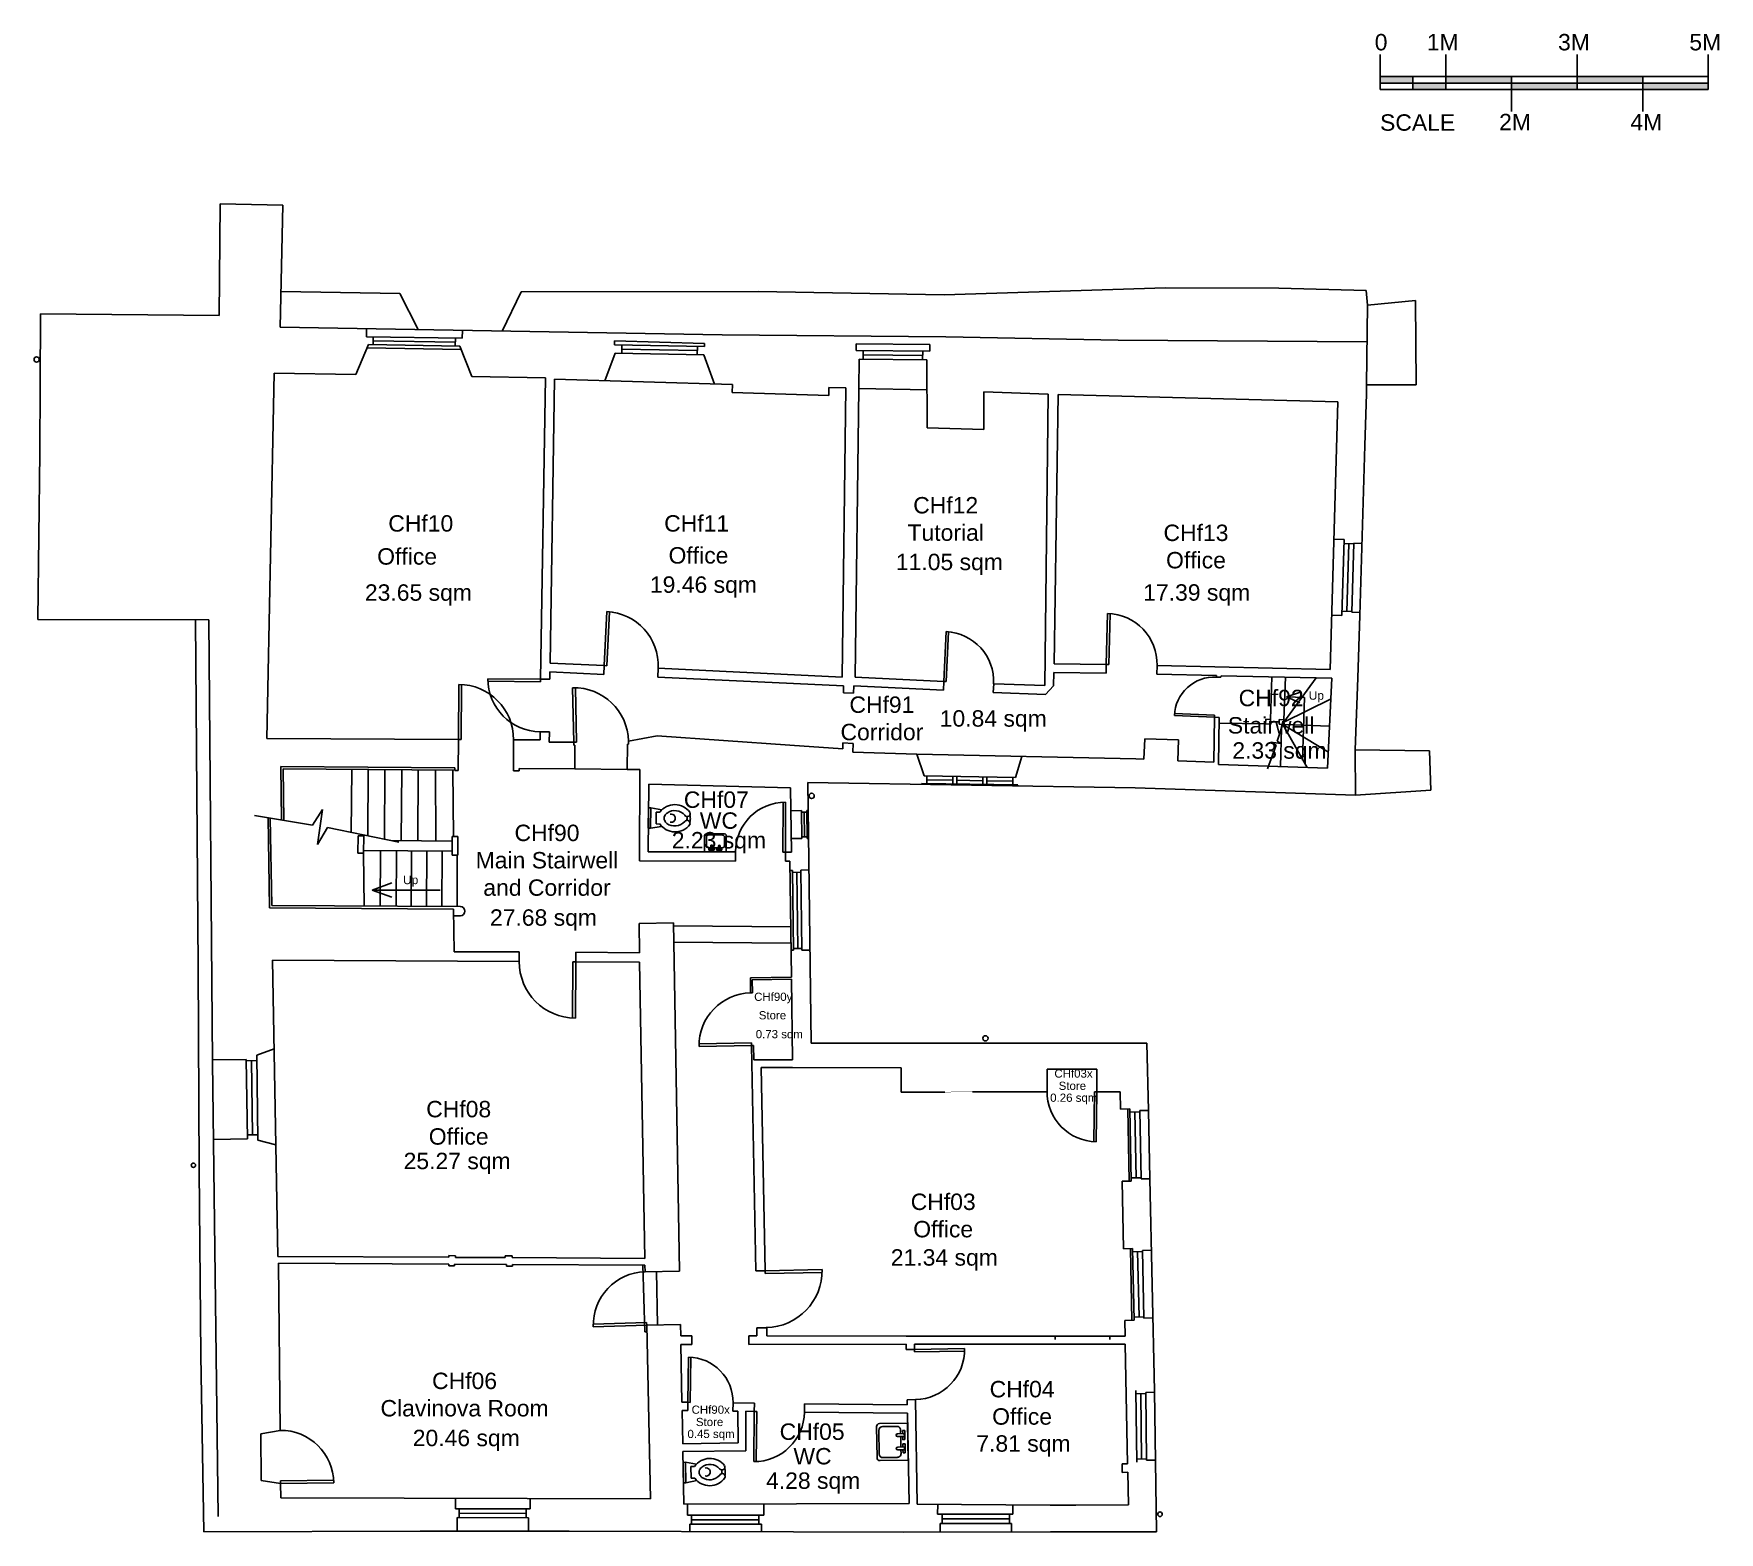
# Model space of a CAD drawing. Header units: millimetres. Extents: x -5 to 25674, y 0 to 22829.
import ezdxf
from ezdxf.enums import TextEntityAlignment as Align

# ---------------------------------------------------------------- set-up
doc = ezdxf.new("R2010")
doc.units = ezdxf.units.MM
doc.linetypes.add('DOT', pattern=[6.35, 0, -6.35])
for name, color, linetype in [('DOORS', 2, 'Continuous'), ('DRAINAGE', 55, 'Continuous'), ('EXTERNAL WALLS', 1, 'Continuous'), ('INTERNAL WALLS', 3, 'Continuous'), ('ROOM NAME', 4, 'Continuous'), ('ROOM NUMBER', 7, 'Continuous'), ('SANITARY', 2, 'Continuous'), ('SCALE', 7, 'Continuous'), ('STAIRS', 2, 'Continuous'), ('TEXT AREA', 6, 'Continuous'), ('WINDOWS', 4, 'Continuous')]:
    doc.layers.add(name, color=color, linetype=linetype)
doc.styles.add('CCCU STANDARD', font='arial.ttf')

# ---------------------------------------------------------------- blocks, each defined once
blk = doc.blocks.new('PTS-000')
at = {"color": 0, "linetype": 'ByBlock'}
blk.add_circle((0, 0), 0.5, dxfattribs=at)
blk = doc.blocks.new('H2', base_point=(1, 0))
at = {"layer": 'DOORS'}
for p, q in [((1, 0), (0, 0)), ((1, 0.05), (0.001251, 0.05)), ((1, 0), (1, 0.05))]:
    blk.add_line(p, q, dxfattribs=at)
blk.add_arc((1, 0), 1, 90, 180, dxfattribs=at)
blk = doc.blocks.new('WC', base_point=(0, 0.208))
at = {"layer": 'SANITARY'}
for p, q in [((0, 0.363), (0.036, 0.363)), ((0, 0.363), (0, 0.053)), ((0.036, 0.363), (0.202, 0.334)), ((0.036, 0.363), (0.036, 0.053)), ((0.174, 0.297), (0.117, 0.297)), ((0.117, 0.118), (0.117, 0.297)), ((0, 0.053), (0.036, 0.053)), ((0.036, 0.053), (0.201, 0.082)), ((0.174, 0.118), (0.117, 0.118))]:
    blk.add_line(p, q, dxfattribs=at)
for centre, radius, start, end in [((0.404, 0.133), 0.283, 36.5469, 144.3914), ((0.361, 0.186), 0.127, 128.2338, 152.2204), ((0.402, 0.123), 0.202, 40.9998, 126.2998), ((0.348, 0.209), 0.062, 255.0686, 104.9314), ((0.591, 0.28), 0.045, 212.9694, 27.1213), ((0.488, 0.207), 0.151, 0, 19.6284), ((0.404, 0.283), 0.283, 215.6086, 323.4531), ((0.32, 0.207), 0.081, 152.4748, 180), ((0.32, 0.207), 0.081, 180, 207.5252), ((0.361, 0.229), 0.127, 207.7796, 231.7662), ((0.401, 0.291), 0.201, 233.5308, 319.2142), ((0.591, 0.135), 0.045, 332.8787, 147.0306), ((0.488, 0.207), 0.101, 0, 15.9454), ((0.488, 0.207), 0.101, 344.5966, 0), ((0.488, 0.207), 0.151, 340.7278, 0)]:
    blk.add_arc(centre, radius, start, end, dxfattribs=at)
blk = doc.blocks.new('WB')
at = {"layer": 'SANITARY'}
for p, q in [((0, 0.499), (0.36, 0.499)), ((0, 0), (0, 0.499)), ((0.322, 0.459), (0.141, 0.459)), ((0.4, 0.459), (0.4, 0.04)), ((0.037, 0.2785), (0.037, 0.4005)), ((0.037, 0.4005), (0.065, 0.4005)), ((0.065, 0.2785), (0.037, 0.2785)), ((0.037, 0.1), (0.037, 0.222)), ((0.037, 0.222), (0.065, 0.222)), ((0.044, 0.3585), (0.131, 0.3585)), ((0.044, 0.3585), (0.044, 0.3195)), ((0.044, 0.3195), (0.131, 0.3195)), ((0.065, 0.4005), (0.065, 0.3585)), ((0.065, 0.3195), (0.065, 0.2785)), ((0.065, 0.222), (0.065, 0.18)), ((0.091, 0.3585), (0.091, 0.409)), ((0.091, 0.18), (0.091, 0.3195)), ((0.372, 0.091), (0.372, 0.409)), ((0.36, 0), (0, 0)), ((0.065, 0.1), (0.037, 0.1)), ((0.044, 0.18), (0.131, 0.18)), ((0.044, 0.18), (0.044, 0.141)), ((0.044, 0.141), (0.131, 0.141)), ((0.065, 0.141), (0.065, 0.1)), ((0.091, 0.091), (0.091, 0.141)), ((0.141, 0.041), (0.322, 0.041))]:
    blk.add_line(p, q, dxfattribs=at)
for centre, radius, start, end in [((0.141, 0.409), 0.05, 88.85424, 180), ((0.322, 0.409), 0.05, 0, 88.85424), ((0.36, 0.459), 0.04, 0, 88.5679), ((0.131, 0.339), 0.0195, 270, 90), ((0.141, 0.091), 0.05, 180, 271.14575), ((0.131, 0.1605), 0.0195, 270, 90), ((0.322, 0.091), 0.05, 271.14575, 0), ((0.36, 0.04), 0.04, 271.4321, 0)]:
    blk.add_arc(centre, radius, start, end, dxfattribs=at)

msp = doc.modelspace()

# ---------------------------------------------------------------- linework, layer by layer
at = {"layer": 'EXTERNAL WALLS', "linetype": 'Continuous'}
for p, q in [((3792, 20215), (2838, 20239)), ((5852, 18321), (5572, 18873)), ((7134, 18299), (7419, 18895)), ((20299, 17482), (20313, 18695)), ((20298, 17342), (20299, 17482)), ((20299, 17482), (21056, 17482)), ((59, 13903), (2661, 13898)), ((2459, 13898), (2500, 8622)), ((2717, 7166), (2661, 13898)), ((20200, 13968), (20166, 13016)), ((20128, 11919), (20166, 13016)), ((20130, 11227), (20128, 11919)), ((11790, 11422), (16773, 11339)), ((16773, 11339), (20130, 11227)), ((2717, 7166), (2807, 238)), ((16977, 6427), (16845, 6424)), ((16977, 6427), (17000, 5386)), ((16865, 5383), (17000, 5386)), ((16888, 4295), (17023, 4298)), ((16910, 3263), (17045, 3266)), ((17069, 2133), (16936, 2131)), ((16950, 1099), (17084, 1101)), ((5885, 18), (2589, 8)), ((5885, 18), (8151, 16))]:
    msp.add_line(p, q, dxfattribs=at)
at = {"layer": 'EXTERNAL WALLS'}
for p, q in [((5064, 18213), (5065, 18335)), ((6525, 18189), (6526, 18309)), ((5097, 18093), (4902, 17636)), ((5076, 18043), (6508, 18019)), ((6488, 18069), (6668, 17606)), ((8845, 18088), (8845, 18148)), ((10216, 18112), (8845, 18148)), ((10216, 18062), (10216, 18112)), ((12524, 18003), (12525, 18103)), ((13649, 18092), (12525, 18103)), ((13649, 17992), (13649, 18092)), ((8854, 17963), (8695, 17543)), ((10202, 17937), (10369, 17492)), ((12567, 17422), (12573, 17873)), ((13609, 16827), (13602, 17863)), ((92, 17482), (87, 16442)), ((3547, 12090), (3657, 17657)), ((3657, 17657), (4902, 17636)), ((6668, 17606), (7791, 17587)), ((7931, 17566), (10641, 17484)), ((10641, 17484), (10638, 17364)), ((10638, 17364), (12107, 17319)), ((12111, 17439), (12107, 17319)), ((12111, 17439), (12369, 17432)), ((12567, 17423), (13605, 17402)), ((14471, 17372), (15452, 17337)), ((15602, 17332), (19864, 17219)), ((20298, 17342), (20275, 16557)), ((13609, 16827), (14472, 16800)), ((19960, 15124), (19804, 15129)), ((20232, 15063), (20105, 15066)), ((19926, 13967), (19770, 13971)), ((20202, 14013), (20075, 14017)), ((19708, 11639), (19774, 13011)), ((16921, 12086), (16909, 11777)), ((17435, 12070), (16921, 12086)), ((17435, 12070), (17425, 11750)), ((12322, 11933), (11517, 11990)), ((12322, 11933), (12322, 12028)), ((12322, 12028), (12477, 12018)), ((12475, 11885), (12477, 12018)), ((12475, 11885), (13448, 11855)), ((13563, 11523), (13448, 11855)), ((14952, 11500), (15047, 11820)), ((3772, 10850), (3760, 11666)), ((17975, 11733), (17425, 11750)), ((11538, 10362), (11525, 11342)), ((11841, 7449), (11790, 11422)), ((13526, 11393), (13526, 11408)), ((14985, 11369), (14986, 11384)), ((3587, 9515), (3565, 10885)), ((11530, 10992), (11690, 10994)), ((11775, 10995), (11796, 10995)), ((11535, 10567), (11695, 10569)), ((11780, 10570), (11801, 10570)), ((11448, 10361), (11538, 10362)), ((11449, 10223), (11448, 10361)), ((11515, 10224), (11449, 10223)), ((11538, 8455), (11515, 10224)), ((11557, 10083), (11517, 10083)), ((11807, 10091), (11682, 10089)), ((11572, 8870), (11533, 8870)), ((11823, 8869), (11698, 8867)), ((3635, 8717), (3712, 4203)), ((11538, 8425), (11554, 7199)), ((11841, 7449), (16955, 7450)), ((2717, 7196), (3232, 7203)), ((3658, 7364), (3392, 7266)), ((11553, 7078), (13211, 7075)), ((13211, 6707), (13211, 7075)), ((15434, 6709), (15434, 7056)), ((15434, 7056), (16194, 7056)), ((16194, 6709), (16194, 7056)), ((13876, 6707), (13211, 6707)), ((15434, 6709), (14296, 6708)), ((16549, 6710), (16194, 6709)), ((16549, 6710), (16554, 6448)), ((16554, 6448), (16694, 6450)), ((16664, 6450), (16686, 5350)), ((2732, 5986), (3250, 5993)), ((3411, 5976), (3683, 5901)), ((16576, 5348), (16716, 5351)), ((16576, 5348), (16596, 4318)), ((16596, 4318), (16737, 4321)), ((16706, 4320), (16727, 3231)), ((3727, 4099), (3749, 1553)), ((16617, 3228), (16760, 3231)), ((16617, 3228), (16622, 2986)), ((16624, 2864), (16660, 1045)), ((17068, 2153), (17100, 8)), ((3749, 1553), (3456, 1500)), ((3456, 1500), (3462, 791)), ((16660, 1045), (16575, 1043)), ((16575, 1043), (16578, 913)), ((3757, 744), (3462, 791)), ((16663, 915), (16578, 913)), ((16663, 915), (16672, 416)), ((3757, 744), (3759, 524)), ((9392, 511), (3759, 524)), ((6421, 518), (6420, 358)), ((7561, 515), (7560, 355)), ((9901, 427), (13330, 437)), ((9956, 427), (9956, 262)), ((11118, 427), (11118, 262)), ((13767, 424), (13766, 275)), ((14913, 417), (14912, 276)), ((6445, 223), (6445, 18)), ((7535, 220), (7535, 16)), ((8151, 16), (11569, 7)), ((9992, 122), (9992, 11)), ((11082, 122), (11082, 9)), ((13803, 135), (13804, 1)), ((14894, 136), (14894, 3))]:
    msp.add_line(p, q, dxfattribs=at)
at = {"layer": 'EXTERNAL WALLS', "linetype": 'DOT', "ltscale": 0.7}
msp.add_line((13876, 6707), (14296, 6708), dxfattribs=at)
at = {"layer": 'EXTERNAL WALLS', "linetype": 'Continuous'}
for points in [[(2838, 20239), (2821, 18537)], [(3751, 18357), (3792, 20215)], [(5572, 18873), (3763, 18904)], [(11031, 18902), (7419, 18895)], [(13867, 18851), (11031, 18902)], [(17237, 18957), (13867, 18851)], [(18963, 18955), (17237, 18957)], [(20295, 18917), (18963, 18955)], [(20313, 18695), (20295, 18917)], [(21047, 18765), (20313, 18695)], [(21056, 17482), (21047, 18765)], [(97, 18563), (92, 17482)], [(2821, 18537), (97, 18563)], [(10485, 18241), (3751, 18357)], [(13889, 18211), (10485, 18241)], [(16519, 18162), (13889, 18211)], [(20306, 18135), (16519, 18162)], [(87, 16442), (59, 13903)], [(20275, 16557), (20200, 13968)], [(20128, 11919), (21261, 11907)], [(21261, 11907), (21282, 11304)], [(21282, 11304), (20130, 11227)], [(2500, 8622), (2517, 5521)], [(16955, 7450), (16977, 6427)], [(2517, 5521), (2541, 2693)], [(17000, 5386), (17068, 2153)], [(2541, 2693), (2589, 8)]]:
    msp.add_lwpolyline(points, dxfattribs=at)
at = {"layer": 'EXTERNAL WALLS'}
for points in [[(14472, 16801), (14471, 17372)], [(19864, 17219), (19747, 13145)], [(13448, 11855), (16785, 11782), (16909, 11777)], [(18045, 11694), (19708, 11639)], [(15872, 414), (15483, 414), (13455, 426)], [(16672, 416), (15872, 414)], [(17100, 8), (15484, 5), (13245, 0), (11569, 7)]]:
    msp.add_lwpolyline(points, dxfattribs=at)
at = {"layer": 'INTERNAL WALLS'}
for p, q in [((7718, 12997), (7791, 17587)), ((7862, 13242), (7931, 17566)), ((12314, 13029), (12369, 17432)), ((12512, 13026), (12567, 17422)), ((15452, 17337), (15397, 12898)), ((15602, 17332), (15540, 13230)), ((7858, 12996), (7860, 13107)), ((7860, 13107), (8679, 13068)), ((7862, 13242), (8685, 13203)), ((8679, 13068), (8685, 13203)), ((9502, 13029), (9508, 13163)), ((9508, 13163), (12314, 13029)), ((15537, 13097), (15532, 12897)), ((16333, 13089), (15537, 13097)), ((16336, 13222), (15540, 13230)), ((16336, 13222), (16333, 13089)), ((17110, 13204), (17107, 13071)), ((19747, 13145), (17110, 13204)), ((7858, 12996), (7718, 12997)), ((9502, 13029), (12332, 12893)), ((12332, 12893), (12331, 12788)), ((12487, 12894), (12486, 12781)), ((12487, 12894), (13854, 12828)), ((12512, 13026), (13860, 12961)), ((13854, 12828), (13860, 12961)), ((14613, 12792), (14620, 12925)), ((14620, 12925), (15397, 12898)), ((15532, 12897), (15410, 12764)), ((18012, 13051), (17107, 13071)), ((18012, 13051), (18011, 13029)), ((18083, 13027), (18011, 13029)), ((18084, 13049), (18083, 13027)), ((19774, 13011), (18084, 13049)), ((12486, 12781), (12331, 12788)), ((14613, 12792), (15410, 12764)), ((17975, 11733), (17985, 12417)), ((18057, 12414), (17985, 12417)), ((18045, 11694), (18057, 12414)), ((6466, 12077), (3547, 12090)), ((6466, 12077), (6463, 11607)), ((7306, 12073), (7303, 11600)), ((7710, 12071), (7306, 12073)), ((7710, 12071), (7711, 12195)), ((7851, 12194), (7711, 12195)), ((7850, 12037), (7851, 12194)), ((9056, 12052), (9492, 12135)), ((11517, 11990), (9492, 12135)), ((7850, 12037), (8224, 12034)), ((8224, 11989), (8224, 12034)), ((8240, 11989), (8224, 11989)), ((8237, 11629), (8240, 11989)), ((9037, 11622), (9040, 12007)), ((9040, 12007), (9056, 12007)), ((9056, 12007), (9056, 12052)), ((3760, 11666), (6412, 11644)), ((6412, 11644), (6411, 11607)), ((6411, 11607), (6463, 11607)), ((7303, 11600), (7391, 11599)), ((7391, 11599), (7392, 11636)), ((7392, 11636), (7392, 11623)), ((7392, 11636), (8237, 11629)), ((9037, 11622), (9231, 11621)), ((9222, 10231), (9231, 11621)), ((9366, 11396), (9354, 10368)), ((9366, 11396), (11525, 11342)), ((10686, 10364), (9354, 10368)), ((10685, 10226), (10686, 10364)), ((10685, 10226), (9222, 10231)), ((6389, 9495), (3587, 9515)), ((6399, 8845), (6389, 9495)), ((9740, 9284), (9217, 9274)), ((9217, 9274), (9225, 8829)), ((9740, 9284), (9835, 3980)), ((7393, 8840), (6399, 8845)), ((7393, 8840), (7392, 8697)), ((8253, 8835), (8252, 8692)), ((9225, 8829), (8253, 8835)), ((7392, 8697), (3635, 8717)), ((9224, 8686), (8252, 8692)), ((9224, 8686), (9306, 4173)), ((11538, 8455), (10913, 8447)), ((10917, 8216), (10913, 8447)), ((11538, 8425), (10943, 8417)), ((10947, 8217), (10943, 8417)), ((10917, 8216), (10947, 8217)), ((10932, 7416), (10962, 7417)), ((10996, 3982), (10932, 7416)), ((10966, 7199), (10962, 7417)), ((10966, 7199), (11554, 7199)), ((11080, 7079), (11553, 7078)), ((11138, 3985), (11080, 7079)), ((3712, 4203), (6318, 4189)), ((6318, 4214), (6423, 4213)), ((6318, 4189), (6318, 4214)), ((6423, 4213), (6423, 4188)), ((6423, 4188), (7178, 4184)), ((7178, 4209), (7178, 4184)), ((7178, 4209), (7283, 4209)), ((7283, 4184), (7283, 4209)), ((7283, 4184), (9306, 4173)), ((3727, 4099), (6318, 4086)), ((6318, 4086), (6318, 4061)), ((6318, 4061), (6408, 4060)), ((6408, 4085), (7198, 4081)), ((6408, 4060), (6408, 4085)), ((7198, 4056), (7198, 4081)), ((7198, 4056), (7288, 4056)), ((7288, 4081), (7288, 4056)), ((7288, 4081), (9308, 4070)), ((9308, 4070), (9309, 3970)), ((9835, 3980), (9309, 3970)), ((10996, 3982), (11138, 3985)), ((9850, 3166), (9334, 3156)), ((9334, 3156), (9392, 511)), ((9850, 3166), (9853, 2991)), ((11012, 3115), (11164, 3117)), ((11014, 2992), (11012, 3115)), ((11166, 2992), (11164, 3117)), ((10024, 2991), (9853, 2991)), ((10024, 2861), (9853, 2861)), ((9853, 2861), (9871, 1981)), ((10024, 2861), (10024, 2991)), ((10889, 2862), (10889, 2992)), ((11014, 2992), (10889, 2992)), ((13287, 2865), (10889, 2862)), ((13287, 2990), (11166, 2992)), ((13287, 2990), (16622, 2986)), ((13287, 2865), (13289, 2783)), ((16624, 2864), (13412, 2866)), ((13412, 2866), (13414, 2785)), ((15555, 2987), (15555, 2937)), ((16390, 2987), (16390, 2937)), ((13289, 2783), (13414, 2785)), ((9962, 1980), (9871, 1981)), ((9960, 1853), (9873, 1854)), ((9873, 1854), (9883, 1349)), ((9962, 1980), (9960, 1853)), ((10650, 1972), (10648, 1845)), ((10648, 1845), (10723, 1844)), ((10975, 1968), (10650, 1972)), ((10723, 1844), (10727, 1364)), ((10973, 1841), (10843, 1843)), ((10843, 1843), (10846, 1243)), ((10975, 1968), (10973, 1841)), ((11739, 1959), (11737, 1832)), ((13306, 1813), (11737, 1832)), ((13304, 1940), (11739, 1959)), ((13302, 2020), (13427, 2022)), ((13302, 2020), (13304, 1940)), ((13306, 1813), (13330, 437)), ((13427, 2022), (13455, 426)), ((10727, 1364), (9883, 1349)), ((10846, 1243), (9885, 1229)), ((9885, 1229), (9901, 427))]:
    msp.add_line(p, q, dxfattribs=at)
at = {"layer": 'SCALE'}
for p, q in [((20507, 22513), (20507, 21978)), ((21507, 22513), (21507, 21978)), ((23507, 22513), (23507, 21978)), ((25507, 22513), (25507, 21978)), ((25507, 22178), (20507, 22178)), ((21007, 22178), (21007, 21978)), ((22507, 22178), (22507, 21642)), ((24507, 22178), (24507, 21642)), ((25507, 22078), (20507, 22078)), ((25507, 21978), (20507, 21978))]:
    msp.add_line(p, q, dxfattribs=at)
for points in [[(20507, 22178), (21007, 22178), (20507, 22078), (21007, 22078)], [(21507, 22178), (22507, 22178), (21507, 22078), (22507, 22078)], [(23507, 22178), (24507, 22178), (23507, 22078), (24507, 22078)], [(21007, 22078), (21507, 22078), (21007, 21978), (21507, 21978)], [(22507, 22078), (23507, 22078), (22507, 21978), (23507, 21978)], [(24507, 22078), (25507, 22078), (24507, 21978), (25507, 21978)]]:
    msp.add_solid(points, dxfattribs=at)
at = {"layer": 'STAIRS'}
for p, q in [((18859, 13032), (18836, 12384)), ((19534, 13016), (19040, 12343)), ((19041, 12379), (19066, 13027)), ((19040, 12343), (19759, 12696)), ((19082, 12726), (19292, 12799)), ((19357, 12715), (19082, 12726)), ((19082, 12726), (19285, 12638)), ((19323, 11764), (19357, 12715)), ((18762, 12315), (18055, 12326)), ((18764, 12387), (18762, 12315)), ((18834, 12312), (18836, 12384)), ((18835, 12348), (18968, 12345)), ((18969, 12381), (18967, 12309)), ((19039, 12307), (19041, 12379)), ((19015, 12278), (18940, 12054)), ((19005, 12248), (18990, 11663)), ((19396, 11649), (19023, 12308)), ((19720, 11883), (19023, 12308)), ((19039, 12307), (19739, 12279)), ((18924, 11990), (18790, 11631)), ((18994, 12016), (18844, 12038)), ((18844, 12038), (18924, 11990)), ((18940, 12054), (18994, 12016)), ((3807, 10844), (3795, 11631)), ((3795, 11631), (6411, 11609)), ((4840, 11622), (4833, 10661)), ((5093, 11620), (5086, 10609)), ((5347, 11618), (5340, 10556)), ((5601, 11616), (5593, 10535)), ((5854, 11614), (5847, 10533)), ((6118, 11612), (6120, 10531)), ((6382, 11609), (6391, 10600)), ((8237, 11629), (9037, 11622)), ((3358, 10921), (4244, 10770)), ((3621, 9550), (3600, 10879)), ((4244, 10770), (4394, 11012)), ((4394, 11012), (4319, 10478)), ((4319, 10478), (4469, 10737)), ((4469, 10737), (5556, 10511)), ((4935, 10348), (4937, 10609)), ((5024, 10608), (4937, 10609)), ((5022, 10347), (5024, 10608)), ((6370, 10529), (5437, 10536)), ((6369, 10317), (6371, 10600)), ((6458, 10599), (6371, 10600)), ((6456, 10316), (6458, 10599)), ((4935, 10348), (5022, 10347)), ((6369, 10376), (5022, 10386)), ((5032, 9540), (5022, 10347)), ((5274, 9540), (5279, 10384)), ((5516, 9538), (5521, 10382)), ((5748, 9537), (5753, 10381)), ((5980, 9535), (5985, 10379)), ((6212, 9534), (6217, 10377)), ((6369, 10317), (6456, 10316)), ((6446, 10316), (6444, 9532)), ((5150, 9784), (5450, 9892)), ((5150, 9784), (6188, 9784)), ((5150, 9784), (5450, 9676)), ((6494, 9532), (3621, 9550)), ((6495, 9392), (6391, 9391)), ((9740, 9239), (11528, 9225)), ((9745, 8989), (11531, 8975)), ((9276, 4070), (9307, 3055)), ((9485, 3973), (9500, 3159)), ((9307, 3055), (9336, 3056))]:
    msp.add_line(p, q, dxfattribs=at)
for points in [[(18764, 12387), (18836, 12384)], [(18969, 12381), (19041, 12379)], [(18762, 12315), (18834, 12312)], [(18967, 12309), (19039, 12307)]]:
    msp.add_lwpolyline(points, dxfattribs=at)
msp.add_arc((6495, 9462), 70, 270.2241, 90.2241, dxfattribs=at)
at = {"layer": 'WINDOWS'}
for p, q in [((5064, 18213), (6525, 18189)), ((5097, 18093), (6488, 18069)), ((5167, 18092), (5169, 18212)), ((5168, 18152), (6419, 18130)), ((6418, 18070), (6420, 18190)), ((8953, 17961), (8955, 18086)), ((8954, 18023), (10104, 18001)), ((10103, 17939), (10106, 18064)), ((12524, 18003), (13649, 17992)), ((12633, 17872), (12634, 18002)), ((13537, 17863), (13539, 17993)), ((12573, 17873), (13602, 17863)), ((12633, 17937), (13538, 17928)), ((19958, 15061), (20105, 15057)), ((20031, 15059), (20002, 14028)), ((19928, 14030), (20075, 14026)), ((13526, 11408), (14986, 11384)), ((13563, 11523), (14952, 11500)), ((13601, 11407), (13603, 11522)), ((13602, 11465), (13999, 11458)), ((14000, 11515), (13998, 11400)), ((14060, 11514), (14058, 11400)), ((14059, 11457), (14456, 11450)), ((14457, 11508), (14455, 11393)), ((14517, 11507), (14515, 11392)), ((14516, 11449), (14912, 11443)), ((14911, 11385), (14912, 11500)), ((11695, 10569), (11690, 10994)), ((11690, 10969), (11775, 10970)), ((11732, 10969), (11737, 10594)), ((11780, 10570), (11775, 10995)), ((11695, 10594), (11780, 10595)), ((11572, 8870), (11557, 10083)), ((11682, 10054), (11557, 10053)), ((11620, 10053), (11635, 8891)), ((11698, 8867), (11682, 10089)), ((11697, 8892), (11572, 8891)), ((3232, 7203), (3250, 5993)), ((3392, 7266), (3411, 5976)), ((3393, 7186), (3233, 7183)), ((3312, 7185), (3330, 6054)), ((16694, 6450), (16716, 5351)), ((16845, 6424), (16865, 5383)), ((16695, 6402), (16845, 6405)), ((16770, 6404), (16790, 5400)), ((3410, 6056), (3250, 6053)), ((16715, 5399), (16865, 5401)), ((16737, 4321), (16760, 3231)), ((16738, 4273), (16888, 4276)), ((16813, 4275), (16835, 3281)), ((16888, 4295), (16910, 3263)), ((16759, 3279), (16909, 3282)), ((16786, 2158), (16800, 1068)), ((16787, 2110), (16937, 2112)), ((16862, 2111), (16874, 1117)), ((16936, 2131), (16950, 1099)), ((16799, 1116), (16949, 1118)), ((7560, 355), (6420, 358)), ((6479, 358), (6479, 223)), ((6479, 290), (7496, 288)), ((7496, 355), (7496, 220)), ((9956, 262), (11118, 262)), ((10016, 262), (10016, 122)), ((11040, 262), (11040, 122)), ((13836, 275), (13835, 135)), ((14862, 277), (14862, 137)), ((7535, 220), (6445, 223)), ((9992, 122), (11082, 122)), ((10016, 192), (11040, 192)), ((13836, 205), (14862, 207))]:
    msp.add_line(p, q, dxfattribs=at)
for points in [[(8845, 18088), (10216, 18062)], [(8854, 17963), (10202, 17937)], [(14912, 276), (13766, 275)], [(14894, 136), (13803, 135)]]:
    msp.add_lwpolyline(points, dxfattribs=at)
at = {"layer": 'WINDOWS', "linetype": 'Continuous'}
for points in [[(19960, 15124), (19926, 13967)], [(20105, 15066), (20075, 14017)]]:
    msp.add_lwpolyline(points, dxfattribs=at)

# ---------------------------------------------------------------- block references
at = {"layer": 'DOORS'}
for p, xscale, yscale, zscale, rotation in [((8685, 13203), 824.0000000000008, 824.0000000000008, 824.0000000000008, 267.2581783620613), ((16336, 13222), 773.9999993807634, 773.9999993807634, 773.9999993807634, 268.7083231017005), ((13860, 12961), 759.9999999999966, 759.9999999999966, 759.9999999999966, 267.3310249688531), ((6466, 12077), 840.0000000000011, 840.0000000000011, 840.0000000000011, 269.7376929644739), ((7718, 12997), -802.00000012343, 802.0000001234293, 864.2241380640405, 179.5267788337372), ((8224, 12034), 832.3755162183743, 832.3755162183743, 832.3755162183743, 271.2478889593622), ((17985, 12417), 612.1484385398692, 612.1484385398692, 612.1484385398692, 357.4859680130355), ((11448, 10361), -761.7410750548843, 761.7410750548843, 820.8416757056941, 89.78853996986383), ((8252, 8692), 860.0000000000007, 860.0000000000007, 926.7241379310349, 89.68110540577636), ((10932, 7416), 800.3480670707826, 800.3480670707826, 862.4440377917917, 1.064645136687512), ((16194, 6709), 760.0000000000015, 760.0000000000015, 818.9655172413802, 89.21940603910684), ((9334, 3156), 814.061422744221, 814.061422744221, 877.2213607157555, 1.738550268903577), ((11138, 3985), 867.4706537020394, 867.4706537020394, 934.7744113168525, 181.0995903010369), ((9962, 1980), 688.0000000000006, 688.0000000000006, 688.0000000000006, 269.3054464787172), ((13414, 2785), 762.9999999941365, 762.9999999941365, 822.1982758557505, 181.0995903010368), ((10973, 1841), -764.0000000000028, 764.0000000000027, 823.2758620689683, 269.305446478718), ((3757, 744), -808.9999999999999, 809, 871.7672413793101, 0.5123818432915428)]:
    msp.add_blockref('H2', p, dxfattribs=dict(at, xscale=xscale, yscale=yscale, zscale=zscale, rotation=rotation))
at = {"layer": 'DRAINAGE', "linetype": 'Continuous'}
for p, xscale, yscale, zscale, rotation in [((40, 17866), 80.00000000000027, 80.00000000000027, 80.00000000000027, 353.3404079957699), ((11847, 11218), 80.00000000000027, 80.00000000000027, 80.00000000000027, 353.3404079957699), ((14495, 7525), 80.00000000000027, 80.00000000000027, 80.00000000000027, 353.3404079957699), ((2428, 5591), 65.00000000000016, 65.00000000000016, 65.00000000000016, 353.3404079957699), ((17154, 275), 69.9999999999999, 69.9999999999999, 69.9999999999999, 353.3404079957697)]:
    msp.add_blockref('PTS-000', p, dxfattribs=dict(at, xscale=xscale, yscale=yscale, zscale=zscale, rotation=rotation))
at = {"layer": 'SANITARY'}
for name, p, xscale, yscale, zscale, rotation in [('WC', (9360, 10882), 1000, 1000, 1000, 359.2958752004994), ('WB', (10546, 10364), 693.0000000000001, 661.3226400000003, 660, 89.78993633501373), ('WB', (13308, 1663), 1185.03, 1130.861714400001, 1128.6, 181.0029384706613), ('WC', (9892, 910), 1000, 1000, 1000, 1.124022190318708)]:
    msp.add_blockref(name, p, dxfattribs=dict(at, xscale=xscale, yscale=yscale, zscale=zscale, rotation=rotation))

# ---------------------------------------------------------------- texts
at = {"layer": 'ROOM NAME', "attachment_point": 5, "style": 'CCCU STANDARD'}
for s, insert, char_height, width in [('\\P{\\fArial|b0|i0|c238|p34;\\P}Tutorial', (13889, 15644), 250, 2827.86), ('Office', (5684, 14864), 250, 4053.48), ('\\P\\POffice', (10123, 15297), 250, 4383.6), ('\\P\\POffice', (17702, 15224), 250, 4323.55), ('\\P\\PCorridor', (12917, 12606), 250, 10114.89), ('\\P\\PStairwell', (18847, 12708), 250, 1624.1), ('\\P\\PWC', (10433, 11257), 250, 10114.89), ('\\P\\P\\PMain Stairwell and Corridor', (7815, 10653), 250, 2813.2), ('\\P\\PStore', (11250, 8084), 125, 305.17), ('\\P\\PStore', (15819, 7009), 125, 427.04), ('\\P\\POffice', (6470, 6445), 250, 5670.81), ('\\P\\POffice', (13851, 5033), 250, 5542.58), ('\\P\\PClavinova Room', (6559, 2305), 250, 5664.96), ('\\P\\POffice', (15053, 2179), 250, 3260), ('\\P\\PStore', (10292, 1888), 125, 427.04), ('\\P\\PWC', (11860, 1574), 250, 3404.66)]:
    msp.add_mtext(s, dxfattribs=dict(at, insert=insert, char_height=char_height, width=width))
at = {"layer": 'ROOM NUMBER', "style": 'CCCU STANDARD'}
for s, p in [('CHf10', (5397, 15494)), ('CHf11', (9600, 15494))]:
    msp.add_text(s, height=250, dxfattribs=at).set_placement(p, align=Align.TOP_LEFT)
at = {"layer": 'ROOM NUMBER', "attachment_point": 5, "style": 'CCCU STANDARD'}
for s, insert, char_height, width in [('CHf12', (13889, 15644), 250, 2827.86), ('CHf13', (17702, 15224), 250, 4323.55), ('CHf92', (18847, 12708), 250, 1624.1), ('CHf91', (12917, 12606), 250, 10114.89), ('CHf07', (10395, 11159), 250, 2171.36), ('CHf90', (7815, 10653), 250, 2832.11), ('CHf90y', (11262, 8139), 125, 305.17), ('CHf03x', (15836, 6988), 125, 427.04), ('CHf08', (6470, 6445), 250, 5670.81), ('CHf03', (13851, 5033), 250, 5542.58), ('CHf06', (6559, 2305), 250, 5664.96), ('CHf04', (15053, 2179), 250, 3260), ('CHf90x', (10309, 1867), 125, 427.04), ('CHf05', (11854, 1531), 250, 3456.75)]:
    msp.add_mtext(s, dxfattribs=dict(at, insert=insert, char_height=char_height, width=width))
at = {"layer": 'SCALE', "char_height": 250, "attachment_point": 1, "style": 'CCCU STANDARD'}
for s, insert, width in [('0', (20425, 22825), 562), ('1M', (21218, 22825), 562), ('3M', (23218, 22825), 562), ('5M', (25218, 22825), 562), ('SCALE', (20506, 21601), 4479.62), ('2M', (22320, 21608), 562), ('4M', (24320, 21608), 562)]:
    msp.add_mtext(s, dxfattribs=dict(at, insert=insert, width=width))
at = {"layer": 'STAIRS', "style": 'CCCU STANDARD'}
for p in [(19420, 12683), (5622, 9873)]:
    msp.add_text('Up', height=130, dxfattribs=at).set_placement(p)
at = {"layer": 'TEXT AREA', "attachment_point": 5, "style": 'CCCU STANDARD'}
for s, insert, char_height, width in [('\\P\\P11.05 sqm', (13945, 15161), 250, 5542.58), ('\\P\\P23.65 sqm', (5856, 14695), 250, 5542.58), ('\\P\\P19.46 sqm', (10198, 14816), 250, 5542.58), ('\\P\\P17.39 sqm', (17713, 14696), 250, 5542.58), ('\\P\\P10.84 sqm', (14613, 12777), 250, 5542.58), ('\\P\\P2.33 sqm', (18974, 12289), 250, 5542.58), ('\\P\\P2.23 sqm', (10434, 10922), 250, 5542.58), ('\\P\\P27.68 sqm', (7761, 9744), 250, 5542.58), ('\\P\\P0.73 sqm', (11354, 7778), 125, 709.8), ('\\P\\P0.26 sqm', (15840, 6810), 125, 718.25), ('\\P\\P25.27 sqm', (6446, 6036), 250, 5542.58), ('\\P\\P21.34 sqm', (13868, 4566), 250, 5542.58), ('\\P\\P20.46 sqm', (6585, 1816), 250, 5542.58), ('\\P\\P0.45 sqm', (10314, 1688), 125, 718.25), ('\\P\\P7.81 sqm', (15073, 1732), 250, 5542.58), ('\\P\\P4.28 sqm', (11870, 1166), 250, 5542.58)]:
    msp.add_mtext(s, dxfattribs=dict(at, insert=insert, char_height=char_height, width=width))

doc.saveas('drawing.dxf')
